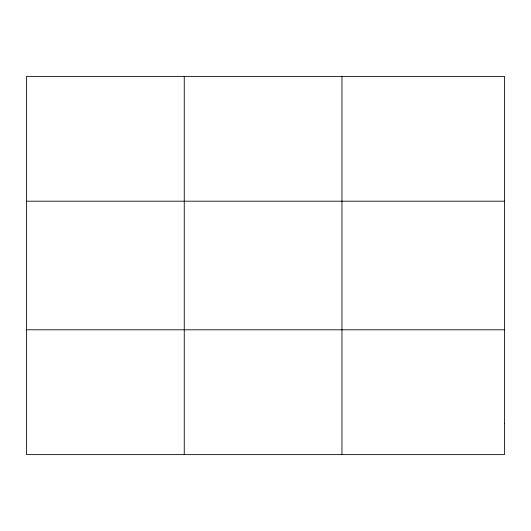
<?xml version="1.0" encoding="UTF-8"?>
<svg xmlns="http://www.w3.org/2000/svg" width="531" height="531" viewBox="0 0 531 531"><rect width="100%" height="100%" fill="white"/><g stroke="black" fill="none" stroke-linecap="round" stroke-linejoin="round"><path stroke-width="0.8" d="M184.257 454.622L184.257 76.378M341.964 454.622L341.964 76.378M26.55 201.196L504.45 201.196M26.55 329.804L504.45 329.804M504.45 423.419L504.45 454.622L26.55 454.622L26.55 76.378L504.45 76.378L504.45 423.419"/></g></svg>
